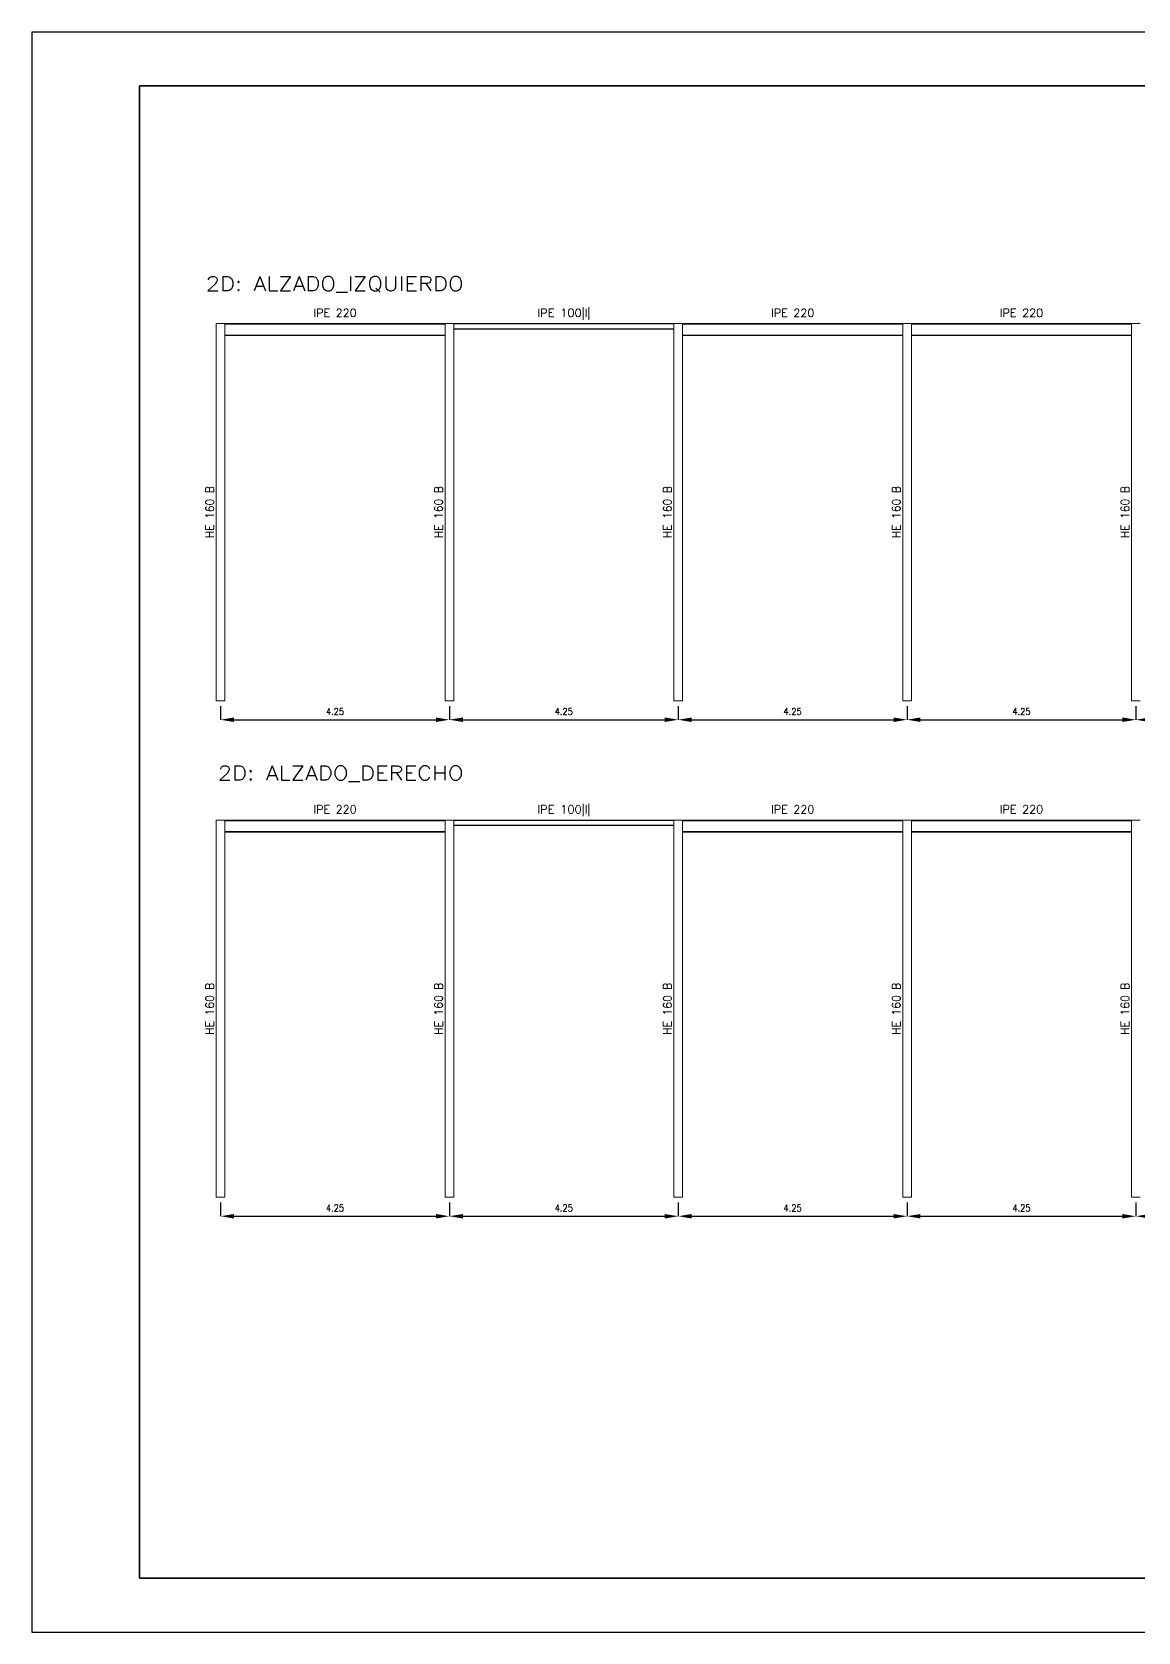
# Model space of a CAD drawing. Header units: inches. Extents: x 72863 to 72995, y 49095 to 49225.
# Drawn here: x 72862.71 to 72883.25, y 49127.89 to 49157.59 of the extents above; entities that cross this region are included whole.
import ezdxf
from ezdxf.enums import TextEntityAlignment as Align

# ---------------------------------------------------------------- set-up
doc = ezdxf.new("R2010")
doc.units = ezdxf.units.IN
doc.layers.get('0').update_dxf_attribs({"lineweight": 15})
for name, color, linetype, lineweight in [('BARRAS_DE_ACERO', 7, 'Continuous', 9), ('Cotas', 200, 'Continuous', 9), ('REFERENCIA_DE_LAS_BARRAS', 2, 'Continuous', 9), ('TITULOS', 9, 'Continuous', 9)]:
    doc.layers.add(name, color=color, linetype=linetype, lineweight=lineweight)
doc.layers.add('VG', color=7, linetype='Continuous')
doc.styles.add('80-100', font='romans.shx', dxfattribs={"width": 0.9, "height": 0.125})
doc.styles.add('CYPETXT', font='romans__.ttf', dxfattribs={"height": 0.2})
doc.dimstyles.new('Copia de 100_conlineas', dxfattribs={"dimtxt": 0.125, "dimasz": 0.25, "dimexe": 0, "dimexo": 0.1, "dimgap": 0.09, "dimtad": 1, "dimzin": 4, "dimdsep": 46, "dimtxsty": '80-100', "dimcen": 0.1, "dimclrd": 256, "dimclre": 256, "dimclrt": 256, "dimadec": 0, "dimazin": 0, "dimtfac": 1, "dimtix": 1, "dimtmove": 2, "dimatfit": 3, "dimfxl": 1, "dimtvp": 1.058824, "dimtolj": 1, "dimtzin": 1, "dimarcsym": 0})

# ---------------------------------------------------------------- blocks, each defined once
blk = doc.blocks.new('PLANTILLA')
at = {"layer": 'VG'}
for p, q in [((72904.71, 49224.711), (72862.71, 49224.711)), ((72862.71, 49224.711), (72862.71, 49195.011)), ((72864.71, 49196.011), (72864.71, 49223.711)), ((72864.71, 49223.711), (72903.71, 49223.711)), ((72903.71, 49196.011), (72864.71, 49196.011)), ((72862.71, 49195.011), (72904.71, 49195.011))]:
    blk.add_line(p, q, dxfattribs=at)
blk.add_lwpolyline([(72903.71, 49199.561), (72903.71, 49223.711), (72864.71, 49223.711), (72864.71, 49196.011), (72885.71, 49196.011), (72885.71, 49199.611)], dxfattribs=at)
blk = doc.blocks.new('*D187')
at = {"layer": 'Cotas', "lineweight": -2, "transparency": 16777216}
for p, q in [((72866.213, 49145.079), (72866.213, 49144.827)), ((72870.463, 49145.079), (72870.463, 49144.827)), ((72866.463, 49144.827), (72870.213, 49144.827))]:
    blk.add_line(p, q, dxfattribs=at)
at = {"layer": 'Cotas', "transparency": 16777216}
for points in [[(72866.463, 49144.869), (72866.463, 49144.785), (72866.213, 49144.827)], [(72870.213, 49144.869), (72870.213, 49144.785), (72870.463, 49144.827)]]:
    blk.add_solid(points, dxfattribs=at)
at = {"layer": 'Defpoints', "color": 0, "transparency": 16777216}
for p in [(72866.213, 49145.179), (72870.463, 49145.179), (72870.463, 49144.827)]:
    blk.add_point(p, dxfattribs=at)
at = {"layer": 'Cotas', "transparency": 16777216, "insert": (72868.338, 49144.98), "char_height": 0.125, "attachment_point": 5, "style": '80-100'}
blk.add_mtext('\\A1;4.25', dxfattribs=at)
blk = doc.blocks.new('*D188')
at = {"layer": 'Cotas', "lineweight": -2, "transparency": 16777216}
for p, q in [((72870.463, 49145.079), (72870.463, 49144.827)), ((72874.713, 49145.079), (72874.713, 49144.827)), ((72870.713, 49144.827), (72874.463, 49144.827))]:
    blk.add_line(p, q, dxfattribs=at)
at = {"layer": 'Cotas', "transparency": 16777216}
for points in [[(72870.713, 49144.869), (72870.713, 49144.785), (72870.463, 49144.827)], [(72874.463, 49144.869), (72874.463, 49144.785), (72874.713, 49144.827)]]:
    blk.add_solid(points, dxfattribs=at)
at = {"layer": 'Defpoints', "color": 0, "transparency": 16777216}
for p in [(72870.463, 49145.179), (72874.713, 49145.179), (72874.713, 49144.827)]:
    blk.add_point(p, dxfattribs=at)
at = {"layer": 'Cotas', "transparency": 16777216, "insert": (72872.588, 49144.98), "char_height": 0.125, "attachment_point": 5, "style": '80-100'}
blk.add_mtext('\\A1;4.25', dxfattribs=at)
blk = doc.blocks.new('*D189')
at = {"layer": 'Cotas', "lineweight": -2, "transparency": 16777216}
for p, q in [((72874.713, 49145.079), (72874.713, 49144.827)), ((72878.963, 49145.079), (72878.963, 49144.827)), ((72874.963, 49144.827), (72878.713, 49144.827))]:
    blk.add_line(p, q, dxfattribs=at)
at = {"layer": 'Cotas', "transparency": 16777216}
for points in [[(72874.963, 49144.869), (72874.963, 49144.785), (72874.713, 49144.827)], [(72878.713, 49144.869), (72878.713, 49144.785), (72878.963, 49144.827)]]:
    blk.add_solid(points, dxfattribs=at)
at = {"layer": 'Defpoints', "color": 0, "transparency": 16777216}
for p in [(72874.713, 49145.179), (72878.963, 49145.179), (72878.963, 49144.827)]:
    blk.add_point(p, dxfattribs=at)
at = {"layer": 'Cotas', "transparency": 16777216, "insert": (72876.838, 49144.98), "char_height": 0.125, "attachment_point": 5, "style": '80-100'}
blk.add_mtext('\\A1;4.25', dxfattribs=at)
blk = doc.blocks.new('*D190')
at = {"layer": 'Cotas', "lineweight": -2, "transparency": 16777216}
for p, q in [((72878.963, 49145.079), (72878.963, 49144.827)), ((72883.213, 49145.079), (72883.213, 49144.827)), ((72879.213, 49144.827), (72882.963, 49144.827))]:
    blk.add_line(p, q, dxfattribs=at)
at = {"layer": 'Cotas', "transparency": 16777216}
for points in [[(72879.213, 49144.869), (72879.213, 49144.785), (72878.963, 49144.827)], [(72882.963, 49144.869), (72882.963, 49144.785), (72883.213, 49144.827)]]:
    blk.add_solid(points, dxfattribs=at)
at = {"layer": 'Defpoints', "color": 0, "transparency": 16777216}
for p in [(72878.963, 49145.179), (72883.213, 49145.179), (72883.213, 49144.827)]:
    blk.add_point(p, dxfattribs=at)
at = {"layer": 'Cotas', "transparency": 16777216, "insert": (72881.088, 49144.98), "char_height": 0.125, "attachment_point": 5, "style": '80-100'}
blk.add_mtext('\\A1;4.25', dxfattribs=at)
blk = doc.blocks.new('*D191')
at = {"layer": 'Cotas', "lineweight": -2, "transparency": 16777216}
for p, q in [((72883.213, 49145.079), (72883.213, 49144.827)), ((72887.463, 49145.079), (72887.463, 49144.827)), ((72883.463, 49144.827), (72887.213, 49144.827))]:
    blk.add_line(p, q, dxfattribs=at)
at = {"layer": 'Cotas', "transparency": 16777216}
for points in [[(72883.463, 49144.869), (72883.463, 49144.785), (72883.213, 49144.827)], [(72887.213, 49144.869), (72887.213, 49144.785), (72887.463, 49144.827)]]:
    blk.add_solid(points, dxfattribs=at)
at = {"layer": 'Defpoints', "color": 0, "transparency": 16777216}
for p in [(72883.213, 49145.179), (72887.463, 49145.179), (72887.463, 49144.827)]:
    blk.add_point(p, dxfattribs=at)
at = {"layer": 'Cotas', "transparency": 16777216, "insert": (72885.338, 49144.98), "char_height": 0.125, "attachment_point": 5, "style": '80-100'}
blk.add_mtext('\\A1;4.25', dxfattribs=at)
blk = doc.blocks.new('*D216')
at = {"layer": 'Cotas', "lineweight": -2, "transparency": 16777216}
for p, q in [((72866.213, 49135.863), (72866.213, 49135.611)), ((72870.463, 49135.863), (72870.463, 49135.611)), ((72866.463, 49135.611), (72870.213, 49135.611))]:
    blk.add_line(p, q, dxfattribs=at)
at = {"layer": 'Cotas', "transparency": 16777216}
for points in [[(72866.463, 49135.652), (72866.463, 49135.569), (72866.213, 49135.611)], [(72870.213, 49135.652), (72870.213, 49135.569), (72870.463, 49135.611)]]:
    blk.add_solid(points, dxfattribs=at)
at = {"layer": 'Defpoints', "color": 0, "transparency": 16777216}
for p in [(72866.213, 49135.963), (72870.463, 49135.963), (72870.463, 49135.611)]:
    blk.add_point(p, dxfattribs=at)
at = {"layer": 'Cotas', "transparency": 16777216, "insert": (72868.338, 49135.763), "char_height": 0.125, "attachment_point": 5, "style": '80-100'}
blk.add_mtext('\\A1;4.25', dxfattribs=at)
blk = doc.blocks.new('*D217')
at = {"layer": 'Cotas', "lineweight": -2, "transparency": 16777216}
for p, q in [((72870.463, 49135.863), (72870.463, 49135.611)), ((72874.713, 49135.863), (72874.713, 49135.611)), ((72870.713, 49135.611), (72874.463, 49135.611))]:
    blk.add_line(p, q, dxfattribs=at)
at = {"layer": 'Cotas', "transparency": 16777216}
for points in [[(72870.713, 49135.652), (72870.713, 49135.569), (72870.463, 49135.611)], [(72874.463, 49135.652), (72874.463, 49135.569), (72874.713, 49135.611)]]:
    blk.add_solid(points, dxfattribs=at)
at = {"layer": 'Defpoints', "color": 0, "transparency": 16777216}
for p in [(72870.463, 49135.963), (72874.713, 49135.963), (72874.713, 49135.611)]:
    blk.add_point(p, dxfattribs=at)
at = {"layer": 'Cotas', "transparency": 16777216, "insert": (72872.588, 49135.763), "char_height": 0.125, "attachment_point": 5, "style": '80-100'}
blk.add_mtext('\\A1;4.25', dxfattribs=at)
blk = doc.blocks.new('*D218')
at = {"layer": 'Cotas', "lineweight": -2, "transparency": 16777216}
for p, q in [((72874.713, 49135.863), (72874.713, 49135.611)), ((72878.963, 49135.863), (72878.963, 49135.611)), ((72874.963, 49135.611), (72878.713, 49135.611))]:
    blk.add_line(p, q, dxfattribs=at)
at = {"layer": 'Cotas', "transparency": 16777216}
for points in [[(72874.963, 49135.652), (72874.963, 49135.569), (72874.713, 49135.611)], [(72878.713, 49135.652), (72878.713, 49135.569), (72878.963, 49135.611)]]:
    blk.add_solid(points, dxfattribs=at)
at = {"layer": 'Defpoints', "color": 0, "transparency": 16777216}
for p in [(72874.713, 49135.963), (72878.963, 49135.963), (72878.963, 49135.611)]:
    blk.add_point(p, dxfattribs=at)
at = {"layer": 'Cotas', "transparency": 16777216, "insert": (72876.838, 49135.763), "char_height": 0.125, "attachment_point": 5, "style": '80-100'}
blk.add_mtext('\\A1;4.25', dxfattribs=at)
blk = doc.blocks.new('*D219')
at = {"layer": 'Cotas', "lineweight": -2, "transparency": 16777216}
for p, q in [((72878.963, 49135.863), (72878.963, 49135.611)), ((72883.213, 49135.863), (72883.213, 49135.611)), ((72879.213, 49135.611), (72882.963, 49135.611))]:
    blk.add_line(p, q, dxfattribs=at)
at = {"layer": 'Cotas', "transparency": 16777216}
for points in [[(72879.213, 49135.652), (72879.213, 49135.569), (72878.963, 49135.611)], [(72882.963, 49135.652), (72882.963, 49135.569), (72883.213, 49135.611)]]:
    blk.add_solid(points, dxfattribs=at)
at = {"layer": 'Defpoints', "color": 0, "transparency": 16777216}
for p in [(72878.963, 49135.963), (72883.213, 49135.963), (72883.213, 49135.611)]:
    blk.add_point(p, dxfattribs=at)
at = {"layer": 'Cotas', "transparency": 16777216, "insert": (72881.088, 49135.763), "char_height": 0.125, "attachment_point": 5, "style": '80-100'}
blk.add_mtext('\\A1;4.25', dxfattribs=at)
blk = doc.blocks.new('*D220')
at = {"layer": 'Cotas', "lineweight": -2, "transparency": 16777216}
for p, q in [((72883.213, 49135.863), (72883.213, 49135.611)), ((72887.463, 49135.863), (72887.463, 49135.611)), ((72883.463, 49135.611), (72887.213, 49135.611))]:
    blk.add_line(p, q, dxfattribs=at)
at = {"layer": 'Cotas', "transparency": 16777216}
for points in [[(72883.463, 49135.652), (72883.463, 49135.569), (72883.213, 49135.611)], [(72887.213, 49135.652), (72887.213, 49135.569), (72887.463, 49135.611)]]:
    blk.add_solid(points, dxfattribs=at)
at = {"layer": 'Defpoints', "color": 0, "transparency": 16777216}
for p in [(72883.213, 49135.963), (72887.463, 49135.963), (72887.463, 49135.611)]:
    blk.add_point(p, dxfattribs=at)
at = {"layer": 'Cotas', "transparency": 16777216, "insert": (72885.338, 49135.763), "char_height": 0.125, "attachment_point": 5, "style": '80-100'}
blk.add_mtext('\\A1;4.25', dxfattribs=at)

msp = doc.modelspace()

# ---------------------------------------------------------------- linework, layer by layer
at = {"layer": 'BARRAS_DE_ACERO'}
for p, q in [((72866.1333, 49152.1791), (72866.2133, 49152.1791)), ((72866.1333, 49145.1791), (72866.1333, 49152.1791)), ((72866.2933, 49152.1791), (72866.2933, 49152.1699)), ((72866.2933, 49151.9683), (72866.2933, 49152.1699)), ((72870.3833, 49152.1791), (72870.4633, 49152.1791)), ((72870.3833, 49152.1699), (72870.3833, 49152.1791)), ((72870.4633, 49152.1791), (72870.5433, 49152.1791)), ((72870.5433, 49152.1791), (72874.6333, 49152.1791)), ((72870.5433, 49152.1791), (72870.5433, 49152.1734)), ((72870.5433, 49152.1734), (72870.5433, 49152.0848)), ((72870.5433, 49152.0791), (72870.5433, 49145.1791)), ((72874.6333, 49152.1791), (72874.7133, 49152.1791)), ((72874.6333, 49152.1791), (72874.6333, 49152.1734)), ((72874.7933, 49152.1791), (72874.7133, 49152.1791)), ((72874.7933, 49152.1791), (72878.8833, 49152.1791)), ((72874.7933, 49152.1699), (72874.7933, 49152.1791)), ((72874.7933, 49152.1699), (72874.7933, 49151.9683)), ((72878.8833, 49152.1699), (72874.7933, 49152.1699)), ((72878.8833, 49152.1699), (72878.8833, 49151.9683)), ((72879.0433, 49152.1791), (72883.1333, 49152.1791)), ((72879.0433, 49152.1699), (72879.0433, 49152.1791)), ((72883.1333, 49152.1791), (72883.2933, 49152.1791)), ((72883.1333, 49152.1699), (72883.1333, 49152.1791)), ((72866.2933, 49145.1791), (72866.2933, 49151.9591)), ((72870.3833, 49151.9591), (72870.3833, 49151.9683)), ((72874.7933, 49145.1791), (72874.7933, 49151.9591)), ((72878.8833, 49151.9591), (72878.8833, 49151.9683)), ((72879.0433, 49145.1791), (72879.0433, 49151.9591)), ((72883.1333, 49151.9591), (72883.1333, 49151.9683)), ((72866.2933, 49145.1791), (72866.1333, 49145.1791)), ((72870.5433, 49145.1791), (72870.3833, 49145.1791)), ((72874.7933, 49145.1791), (72874.6333, 49145.1791)), ((72879.0433, 49145.1791), (72878.8833, 49145.1791)), ((72866.1333, 49142.9623), (72866.2133, 49142.9623)), ((72866.1333, 49135.9623), (72866.1333, 49142.9623)), ((72866.2933, 49142.9623), (72866.2133, 49142.9623)), ((72866.2933, 49142.9623), (72870.3833, 49142.9623)), ((72866.2933, 49142.9623), (72866.2933, 49142.9531)), ((72866.2933, 49142.9531), (72870.3833, 49142.9531)), ((72866.2933, 49142.7515), (72866.2933, 49142.9531)), ((72870.3833, 49142.9623), (72870.4633, 49142.9623)), ((72870.3833, 49142.9623), (72870.3833, 49142.9531)), ((72870.3833, 49142.7515), (72870.3833, 49142.9531)), ((72870.4633, 49142.9623), (72870.5433, 49142.9623)), ((72870.5433, 49142.9623), (72870.5433, 49142.9566)), ((72870.5433, 49142.9623), (72874.6333, 49142.9623)), ((72870.5433, 49142.9566), (72870.5433, 49142.868)), ((72870.5433, 49142.868), (72870.5433, 49142.8623)), ((72870.5433, 49142.868), (72874.6333, 49142.868)), ((72870.5433, 49142.8623), (72870.5433, 49135.9623)), ((72874.6333, 49142.8623), (72870.5433, 49142.8623)), ((72874.6333, 49142.9623), (72874.7133, 49142.9623)), ((72874.6333, 49142.9566), (72874.6333, 49142.868)), ((72874.6333, 49142.8623), (72874.6333, 49142.868)), ((72874.6333, 49142.8623), (72874.6333, 49135.9623)), ((72874.7133, 49142.9623), (72874.7933, 49142.9623)), ((72874.7933, 49142.9623), (72878.8833, 49142.9623)), ((72874.7933, 49142.9531), (72874.7933, 49142.9623)), ((72878.8833, 49142.9531), (72874.7933, 49142.9531)), ((72874.7933, 49142.7515), (72874.7933, 49142.9531)), ((72878.8833, 49142.9623), (72878.8833, 49142.9531)), ((72878.8833, 49142.9623), (72879.0433, 49142.9623)), ((72879.0433, 49142.9623), (72883.1333, 49142.9623)), ((72879.0433, 49142.9623), (72879.0433, 49142.9531)), ((72883.1333, 49142.9623), (72883.2933, 49142.9623)), ((72883.1333, 49142.9531), (72883.1333, 49142.7515)), ((72870.3833, 49142.7423), (72866.2933, 49142.7423)), ((72866.2933, 49135.9623), (72866.2933, 49142.7423)), ((72870.3833, 49142.7423), (72870.3833, 49142.7515)), ((72870.3833, 49142.7423), (72870.3833, 49135.9623)), ((72874.7933, 49135.9623), (72874.7933, 49142.7423)), ((72878.8833, 49142.7423), (72874.7933, 49142.7423)), ((72883.1333, 49142.7515), (72879.0433, 49142.7515)), ((72879.0433, 49135.9623), (72879.0433, 49142.7423)), ((72883.1333, 49142.7423), (72879.0433, 49142.7423)), ((72883.1333, 49142.7423), (72883.1333, 49142.7515)), ((72866.2933, 49135.9623), (72866.1333, 49135.9623)), ((72870.3833, 49135.9623), (72870.5433, 49135.9623)), ((72874.7933, 49135.9623), (72874.6333, 49135.9623)), ((72879.0433, 49135.9623), (72878.8833, 49135.9623))]:
    msp.add_line(p, q, dxfattribs=at)
for points in [[(72866.2133, 49152.1791), (72866.2933, 49152.1791), (72870.3833, 49152.1791)], [(72870.3833, 49151.9683), (72870.3833, 49152.1699), (72866.2933, 49152.1699)], [(72870.5433, 49152.1734), (72874.6333, 49152.1734), (72874.6333, 49152.0848), (72874.6333, 49152.0791)], [(72874.6333, 49152.0848), (72870.5433, 49152.0848), (72870.5433, 49152.0791)], [(72874.6333, 49145.1791), (72874.6333, 49152.0791), (72870.5433, 49152.0791)], [(72879.0433, 49152.1791), (72878.8833, 49152.1791), (72878.8833, 49152.1699)], [(72883.1333, 49151.9683), (72883.1333, 49152.1699), (72879.0433, 49152.1699), (72879.0433, 49151.9683)], [(72870.3833, 49151.9683), (72866.2933, 49151.9683), (72866.2933, 49151.9591)], [(72870.3833, 49145.1791), (72870.3833, 49151.9591), (72866.2933, 49151.9591)], [(72878.8833, 49151.9683), (72874.7933, 49151.9683), (72874.7933, 49151.9591)], [(72878.8833, 49145.1791), (72878.8833, 49151.9591), (72874.7933, 49151.9591)], [(72883.1333, 49151.9683), (72879.0433, 49151.9683), (72879.0433, 49151.9591)], [(72883.2933, 49145.1791), (72883.1333, 49145.1791), (72883.1333, 49151.9591), (72879.0433, 49151.9591)], [(72870.5433, 49142.9566), (72874.6333, 49142.9566), (72874.6333, 49142.9623)], [(72878.8833, 49142.9531), (72878.8833, 49142.7515), (72878.8833, 49142.7423), (72878.8833, 49135.9623)], [(72883.1333, 49142.9623), (72883.1333, 49142.9531), (72879.0433, 49142.9531)], [(72879.0433, 49142.7423), (72879.0433, 49142.7515), (72879.0433, 49142.9531)], [(72870.3833, 49142.7515), (72866.2933, 49142.7515), (72866.2933, 49142.7423)], [(72878.8833, 49142.7515), (72874.7933, 49142.7515), (72874.7933, 49142.7423)], [(72883.1333, 49142.7423), (72883.1333, 49135.9623), (72883.2933, 49135.9623)]]:
    msp.add_lwpolyline(points, dxfattribs=at)

# ---------------------------------------------------------------- block references
msp.add_blockref('PLANTILLA', (0, -67.118))

# ---------------------------------------------------------------- texts
at = {"layer": 'REFERENCIA_DE_LAS_BARRAS', "style": 'CYPETXT'}
for s, width, p, p2 in [('IPE 220', 0.843848, (72867.9355, 49152.3033), (72868.741, 49152.3033)), ('IPE 100|I|', 0.866214, (72872.0955, 49152.3033), (72873.081, 49152.3033)), ('IPE 220', 0.843848, (72876.4355, 49152.3033), (72877.241, 49152.3033)), ('IPE 220', 0.843848, (72880.6855, 49152.3033), (72881.491, 49152.3033)), ('IPE 220', 0.843848, (72867.9355, 49143.0864), (72868.741, 49143.0864)), ('IPE 100|I|', 0.866214, (72872.0955, 49143.0864), (72873.081, 49143.0864)), ('IPE 220', 0.843848, (72876.4355, 49143.0864), (72877.241, 49143.0864)), ('IPE 220', 0.843848, (72880.6855, 49143.0864), (72881.491, 49143.0864))]:
    msp.add_text(s, height=0.15333, dxfattribs=dict(at, width=width)).set_placement(p, p2, align=Align.FIT)
at = {"layer": 'REFERENCIA_DE_LAS_BARRAS', "style": 'CYPETXT', "width": 0.77604}
for p, p2 in [((72866.0891, 49148.1954), (72866.0891, 49149.1629)), ((72870.3391, 49148.1954), (72870.3391, 49149.1629)), ((72874.5891, 49148.1954), (72874.5891, 49149.1629)), ((72878.8391, 49148.1954), (72878.8391, 49149.1629)), ((72883.0891, 49148.1954), (72883.0891, 49149.1629)), ((72866.0891, 49138.9785), (72866.0891, 49139.946)), ((72870.3391, 49138.9785), (72870.3391, 49139.946)), ((72874.5891, 49138.9785), (72874.5891, 49139.946)), ((72878.8391, 49138.9785), (72878.8391, 49139.946)), ((72883.0891, 49138.9785), (72883.0891, 49139.946))]:
    msp.add_text('HE 160 B', height=0.15333, rotation=90, dxfattribs=at).set_placement(p, p2, align=Align.FIT)
at = {"layer": 'TITULOS', "style": 'CYPETXT'}
for s, width, p, p2 in [('2D: ALZADO_IZQUIERDO', 0.992428, (72865.9383, 49152.7875), (72870.7263, 49152.7875)), ('2D: ALZADO_DERECHO', 0.981538, (72866.1624, 49143.7044), (72870.7264, 49143.7044))]:
    msp.add_text(s, height=0.266667, dxfattribs=dict(at, width=width)).set_placement(p, p2, align=Align.FIT)

# ---------------------------------------------------------------- dimensions: what is measured, and where the dimension line sits
at = {"layer": 'Cotas'}
for base, p1, p2, picture, middle in [((72870.4633, 49144.8271), (72866.2133, 49145.1791), (72870.4633, 49145.1791), '*D187', (72868.3383, 49144.9796)), ((72874.7133, 49144.8271), (72870.4633, 49145.1791), (72874.7133, 49145.1791), '*D188', (72872.5883, 49144.9796)), ((72878.9633, 49144.8271), (72874.7133, 49145.1791), (72878.9633, 49145.1791), '*D189', (72876.8383, 49144.9796)), ((72883.2133, 49144.8271), (72878.9633, 49145.1791), (72883.2133, 49145.1791), '*D190', (72881.0883, 49144.9796)), ((72887.4633, 49144.8271), (72883.2133, 49145.1791), (72887.4633, 49145.1791), '*D191', (72885.3383, 49144.9796)), ((72870.4633, 49135.6106), (72866.2133, 49135.9626), (72870.4633, 49135.9626), '*D216', (72868.3383, 49135.7631)), ((72874.7133, 49135.6106), (72870.4633, 49135.9626), (72874.7133, 49135.9626), '*D217', (72872.5883, 49135.7631)), ((72878.9633, 49135.6106), (72874.7133, 49135.9626), (72878.9633, 49135.9626), '*D218', (72876.8383, 49135.7631)), ((72883.2133, 49135.6106), (72878.9633, 49135.9626), (72883.2133, 49135.9626), '*D219', (72881.0883, 49135.7631)), ((72887.4633, 49135.6106), (72883.2133, 49135.9626), (72887.4633, 49135.9626), '*D220', (72885.3383, 49135.7631))]:
    dim = msp.add_linear_dim(base=base, p1=p1, p2=p2, dimstyle='Copia de 100_conlineas', dxfattribs=at)
    dim.commit()
    dim.dimension.update_dxf_attribs({"geometry": picture, "text_midpoint": middle})

doc.saveas('drawing.dxf')
